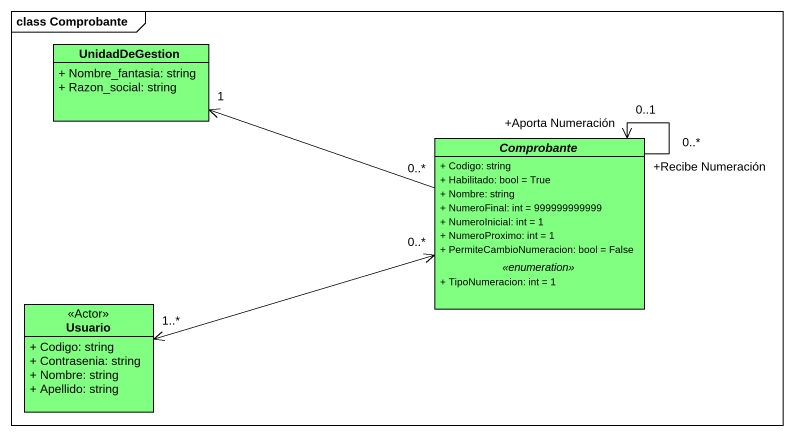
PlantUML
@startuml
mainframe class Comprobante
hide circle
hide empty members
skinparam classAttributeIconSize 0
class UnidadDeGestion #80FF80 {
  + Nombre_fantasia: string
  + Razon_social: string
}
abstract class Comprobante #80FF80 {
  + Codigo: string
  + Habilitado: bool = True
  + Nombre: string
  + NumeroFinal: int = 999999999999
  + NumeroInicial: int = 1
  + NumeroProximo: int = 1
  + PermiteCambioNumeracion: bool = False
  .. <<enumeration>> ..
  + TipoNumeracion: int = 1
}
class Usuario <<Actor>> #80FF80 {
  + Codigo: string
  + Contrasenia: string
  + Nombre: string
  + Apellido: string
}
Comprobante "0..*" -left-> "1" UnidadDeGestion
Comprobante "+Recibe Numeración\n0..*" --> "+Aporta Numeración\n0..1" Comprobante
Comprobante "0..*" <-left-> "1..*" Usuario
@enduml
